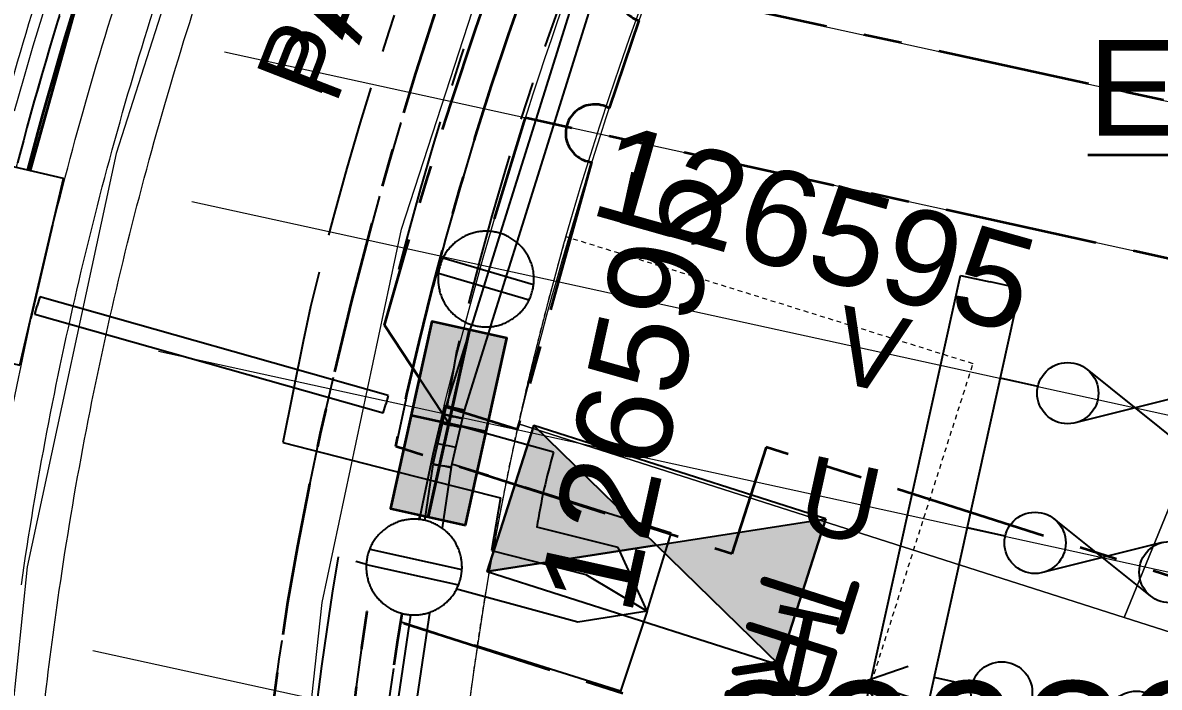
# Model space of a CAD drawing. Header units: metres. Extents: x 293418 to 294566, y 6233478 to 6234177.
# Drawn here: x 293901.55 to 293931.21, y 6233749.3 to 6233766.65 of the extents above; entities that cross this region are included whole.
import ezdxf
from ezdxf.enums import TextEntityAlignment as Align

# ---------------------------------------------------------------- set-up
doc = ezdxf.new("R2010")
doc.units = ezdxf.units.M
for name, pattern in [('Cable Exist UG', [7, 4, -1, 1, -1]), ('DASHED', [19.05, 12.7, -6.35]), ('HIDDEN2', [0.1875, 0.125, -0.0625]), ('IE Trench LV', [6, 4, -2])]:
    doc.linetypes.add(name, pattern=pattern)
doc.layers.get('0').update_dxf_attribs({"color": 6})
doc.layers.add('_User Miscellaneous1_Cons Lines', color=6, linetype='Continuous', lineweight=13, transparency=0.7)
doc.layers.add('_User Miscellaneous3_Roads', color=7, linetype='Continuous', lineweight=13, transparency=0.5)
for name, color, linetype, lineweight in [('_User_HV_Exist', 1, 'Continuous', 35), ('_User_LV_Exist', 5, 'Continuous', 35), ('_User_SL_Exist', 4, 'Continuous', 35), ('Cadastre Land Parcels_SP_EXT', 118, 'Continuous', 15), ('Cadastre Other Property_SP_EXT', 138, 'DASHED', 15), ('Mains_HV_EXT', 13, 'Continuous', 25), ('Mains_LV_EXT', 163, 'Continuous', 25), ('Mains_LV_SL_EXT', 135, 'Continuous', 25)]:
    doc.layers.add(name, color=color, linetype=linetype, lineweight=lineweight)
for name, color, linetype in [('Duct_SP_EXT', 30, 'Continuous'), ('Equip_HV_EXT', 7, 'Continuous'), ('Equip_LV_EXT', 7, 'Continuous'), ('Equip_SP_LV_NEW', 2, 'Continuous'), ('Mains_LV_New_T84', 2, 'Cable x'), ('Sub_LV_EXT', 7, 'Continuous'), ('Sub_SP_EXT', 7, 'Continuous'), ('SupportsUG_SP_LV_EXT', 7, 'Continuous'), ('Trench_SP_NEW', 2, 'Continuous')]:
    doc.layers.add(name, color=color, linetype=linetype)
doc.styles.add('ARIAL', font='arial.ttf', dxfattribs={"height": 2})
doc.styles.add('iecARIAL', font='arial.ttf', dxfattribs={"height": 2})
doc.styles.add('IESYMBOL1', font='isocp.shx')
doc.styles.get("Standard").update_dxf_attribs({"font": 'arial.ttf'})
doc.styles.add('SWG_LABEL', font='arial.ttf')
doc.styles.add('SWITCH_LABEL', font='arial.ttf', dxfattribs={"height": 2})
doc.linetypes.add('Cable New UG', pattern='A,5.5,-0.01,["X",Standard,S=1.8,R=0,X=0,Y=-0.94],-1.7', length=7.21)
doc.linetypes.add('Cable x', pattern='A,4.5,-0.01,["X",Standard,S=1.25,R=0,X=0,Y=-0.65],-1.2', length=5.71)

# ---------------------------------------------------------------- blocks, each defined once
blk = doc.blocks.new('SUB_PADMOUNT_EXT')
at = {"ltscale": 10}
h = blk.add_hatch(color=256, dxfattribs=at)
h.dxf.hatch_style = 1
h.paths.add_polyline_path([(4, -2), (0, 0), (4, 2)])
h.paths.add_polyline_path([(-4, -2), (-4, 2), (0, 0)])
blk.add_line((4, 2), (-4, -2))
blk.add_lwpolyline([(-4, -2), (4, -2), (4, 2), (-4, 2)], close=True)
at = {"ltscale": 10, "flags": 128}
for points in [[(-4, -2), (-4, 2), (0, 0)], [(4, -2), (0, 0), (4, 2)]]:
    blk.add_lwpolyline(points, close=True, dxfattribs=at)
at = {"flags": 8}
blk.add_attdef('ASSET_NUM', text='', height=2.5, dxfattribs=at).set_placement((0, 5), align=Align.MIDDLE_CENTER)
for tag, flags, p in [('STREET_CODE', 9, (1.5, 0)), ('NO_PHASES', 9, (1.5, -0.2)), ('OPERATING_VOLTAGE', 9, (1.5, -0.4)), ('ORIENTATION', 9, (1.5, -0.6)), ('OWNED_BY', 9, (1.5, -0.8)), ('OPERATED_BY', 9, (1.5, -1)), ('MAINTAINED_BY', 9, (1.5, -1.2)), ('CONSTRUCTED_VOLTAGE', 9, (1.5, -1.4)), ('SECONDARY_VOLTAGE', 9, (1.5, -1.6)), ('STATE', 9, (1.5, -1.8)), ('PARENT', 9, (1.5, -2)), ('SUBSTATION_TYPE', 9, (1.5, -2.2)), ('USAGE', 9, (1.5, -2.4)), ('LEGEND', 9, (1.5, -2.6)), ('SUBURB', 9, (1.5, -2.8)), ('STREETNAME', 9, (1.5, -3)), ('LOCATION', 9, (1.5, -3.2)), ('Z', 1, (1.5, -3.6)), ('NOTES', 9, (1.5, -3.4))]:
    blk.add_attdef(tag, text='', height=0.2, dxfattribs=dict(flags=flags)).set_placement(p, align=Align.MIDDLE_LEFT)
blk = doc.blocks.new('*U572')
at = {"layer": 'Equip_LV_EXT'}
for tag, flags, p in [('ACTUAL_STATUS', 9, (3, -2)), ('CONSTRUCTED_VOLTAGE', 9, (3, -2.2)), ('NO_PHASES', 9, (3, -2.4)), ('OPERATING_VOLTAGE', 9, (3, -2.6)), ('ORIENTATION', 9, (3, -2.8)), ('STATE', 9, (3, -3)), ('SWITCH_TYPE', 9, (3, -3.2)), ('USAGE', 9, (3, -3.4)), ('NOTES', 9, (3, -3.6)), ('OWNED_BY', 9, (3, -3.8)), ('OPERATED_BY', 9, (3, -4)), ('MAINTAINED_BY', 9, (3, -4.2)), ('NUMBER_OF_PHASES', 9, (3, -4.4)), ('TYPE', 9, (3, -4.6)), ('Z', 1, (3, -4.8))]:
    blk.add_attdef(tag, text='', height=0.2, dxfattribs=dict(at, flags=flags)).set_placement(p, align=Align.MIDDLE_LEFT)
blk.add_wipeout([(-4.036, -1.13), (-4.005, -1.131), (-3.974, -1.13), (-3.944, -1.129), (-3.913, -1.128), (-3.882, -1.125), (-3.852, -1.122), (-3.821, -1.118), (-3.791, -1.113), (-3.761, -1.108), (-3.731, -1.102), (-3.701, -1.095), (-3.671, -1.087), (-3.642, -1.079), (-3.612, -1.07), (-3.583, -1.06), (-3.555, -1.049), (-3.526, -1.038), (-3.498, -1.026), (-3.47, -1.013), (-3.442, -1), (-3.415, -0.986), (-3.388, -0.971), (-3.361, -0.956), (-3.335, -0.94), (-3.309, -0.924), (-3.284, -0.906), (-3.259, -0.889), (-3.234, -0.87), (-3.21, -0.851), (-3.187, -0.831), (-3.164, -0.811), (-3.141, -0.79), (-3.119, -0.769), (-3.097, -0.747), (-3.077, -0.725), (-3.056, -0.702), (-3.036, -0.679), (-3.017, -0.655), (-2.998, -0.631), (-2.98, -0.606), (-2.963, -0.581), (-2.946, -0.555), (-2.929, -0.529), (-2.914, -0.502), (-2.899, -0.476), (-2.885, -0.449), (-2.871, -0.421), (-2.858, -0.393), (-2.846, -0.365), (-2.834, -0.337), (-2.824, -0.308), (-2.813, -0.279), (-2.804, -0.25), (-2.795, -0.22), (-2.787, -0.191), (-2.78, -0.161), (-2.774, -0.131), (-2.768, -0.101), (-2.763, -0.071), (-2.758, -0.04), (-2.755, -0.01), (-2.752, 0.021), (-2.75, 0.051), (-2.749, 0.082), (-2.748, 0.113), (-2.748, 0.143), (-2.749, 0.174), (-2.751, 0.205), (-2.754, 0.235), (-2.757, 0.266), (-2.761, 0.296), (-2.766, 0.327), (-2.771, 0.357), (-2.777, 0.387), (-2.784, 0.417), (-2.792, 0.446), (-2.8, 0.476), (-2.809, 0.505), (-2.819, 0.534), (-2.83, 0.563), (-2.841, 0.592), (-2.853, 0.62), (-2.865, 0.648), (-2.879, 0.675), (-2.893, 0.703), (-2.907, 0.73), (-2.923, 0.756), (-2.939, 0.783), (-2.955, 0.808), (-2.972, 0.834), (-2.99, 0.859), (-3.009, 0.883), (-3.028, 0.907), (-3.047, 0.931), (-3.068, 0.954), (-3.088, 0.977), (-3.11, 0.999), (-3.131, 1.02), (-3.154, 1.041), (-3.177, 1.062), (-3.2, 1.081), (-3.224, 1.101), (-3.248, 1.119), (-3.273, 1.138), (-3.298, 1.155), (-3.324, 1.172), (-3.35, 1.188), (-3.376, 1.204), (-3.403, 1.219), (-3.43, 1.233), (-3.458, 1.247), (-3.486, 1.259), (-3.514, 1.272), (-3.542, 1.283), (-3.571, 1.294), (-3.6, 1.304), (-3.629, 1.314), (-3.658, 1.322), (-3.688, 1.33), (-3.718, 1.338), (-3.748, 1.344), (-3.778, 1.35), (-3.808, 1.355), (-3.839, 1.359), (-3.869, 1.363), (-3.9, 1.366), (-3.93, 1.368), (-3.961, 1.369), (-3.992, 1.369), (-4.022, 1.369), (-4.053, 1.368), (-4.084, 1.366), (-4.114, 1.364), (-4.145, 1.361), (-4.175, 1.357), (-4.205, 1.352), (-4.236, 1.347), (-4.266, 1.34), (-4.295, 1.334), (-4.325, 1.326), (-4.355, 1.317), (-4.384, 1.308), (-4.413, 1.299), (-4.442, 1.288), (-4.47, 1.277), (-4.499, 1.265), (-4.527, 1.252), (-4.554, 1.239), (-4.582, 1.225), (-4.609, 1.21), (-4.635, 1.195), (-4.661, 1.179), (-4.687, 1.162), (-4.713, 1.145), (-4.737, 1.127), (-4.762, 1.109), (-4.786, 1.09), (-4.81, 1.07), (-4.833, 1.05), (-4.855, 1.029), (-4.877, 1.008), (-4.899, 0.986), (-4.92, 0.964), (-4.94, 0.941), (-4.96, 0.918), (-4.98, 0.894), (-4.998, 0.869), (-5.016, 0.845), (-5.034, 0.819), (-5.051, 0.794), (-5.067, 0.768), (-5.083, 0.741), (-5.097, 0.714), (-5.112, 0.687), (-5.125, 0.66), (-5.138, 0.632), (-5.151, 0.604), (-5.162, 0.575), (-5.173, 0.547), (-5.183, 0.518), (-5.192, 0.489), (-5.201, 0.459), (-5.209, 0.43), (-5.216, 0.4), (-5.223, 0.37), (-5.229, 0.34), (-5.234, 0.309), (-5.238, 0.279), (-5.242, 0.249), (-5.244, 0.218), (-5.246, 0.187), (-5.248, 0.157), (-5.248, 0.126), (-5.248, 0.095), (-5.247, 0.065), (-5.245, 0.034), (-5.243, 0.003), (-5.24, -0.027), (-5.236, -0.057), (-5.231, -0.088), (-5.225, -0.118), (-5.219, -0.148), (-5.212, -0.178), (-5.205, -0.208), (-5.196, -0.237), (-5.187, -0.266), (-5.177, -0.295), (-5.167, -0.324), (-5.156, -0.353), (-5.144, -0.381), (-5.131, -0.409), (-5.118, -0.437), (-5.104, -0.464), (-5.089, -0.491), (-5.074, -0.518), (-5.058, -0.544), (-5.041, -0.57), (-5.024, -0.595), (-5.006, -0.62), (-4.988, -0.644), (-4.969, -0.668), (-4.949, -0.692), (-4.929, -0.715), (-4.908, -0.738), (-4.887, -0.76), (-4.865, -0.781), (-4.843, -0.802), (-4.82, -0.823), (-4.796, -0.843), (-4.772, -0.862), (-4.748, -0.881), (-4.723, -0.899), (-4.698, -0.916), (-4.673, -0.933), (-4.647, -0.949), (-4.62, -0.965), (-4.593, -0.98), (-4.566, -0.994), (-4.539, -1.008), (-4.511, -1.021), (-4.483, -1.033), (-4.454, -1.044), (-4.426, -1.055), (-4.397, -1.065), (-4.367, -1.075), (-4.338, -1.084), (-4.308, -1.092), (-4.279, -1.099), (-4.249, -1.105), (-4.218, -1.111), (-4.188, -1.116), (-4.158, -1.12), (-4.127, -1.124), (-4.097, -1.127), (-4.066, -1.129)]).dxf.layer = 'Equip_LV_EXT'
for p, q in [((-4.243, -1.106), (-4.17, 1.358)), ((-3.827, -1.119), (-3.753, 1.345))]:
    blk.add_line(p, q, dxfattribs=at)
at = {"layer": 'Equip_LV_EXT', "flags": 128}
blk.add_lwpolyline([(-4.036, -1.13), (-4.005, -1.131), (-3.974, -1.13), (-3.944, -1.129), (-3.913, -1.128), (-3.882, -1.125), (-3.852, -1.122), (-3.821, -1.118), (-3.791, -1.113), (-3.761, -1.108), (-3.731, -1.102), (-3.701, -1.095), (-3.671, -1.087), (-3.642, -1.079), (-3.612, -1.07), (-3.583, -1.06), (-3.555, -1.049), (-3.526, -1.038), (-3.498, -1.026), (-3.47, -1.013), (-3.442, -1), (-3.415, -0.986), (-3.388, -0.971), (-3.361, -0.956), (-3.335, -0.94), (-3.309, -0.924), (-3.284, -0.906), (-3.259, -0.889), (-3.234, -0.87), (-3.21, -0.851), (-3.187, -0.831), (-3.164, -0.811), (-3.141, -0.79), (-3.119, -0.769), (-3.097, -0.747), (-3.077, -0.725), (-3.056, -0.702), (-3.036, -0.679), (-3.017, -0.655), (-2.998, -0.631), (-2.98, -0.606), (-2.963, -0.581), (-2.946, -0.555), (-2.929, -0.529), (-2.914, -0.502), (-2.899, -0.476), (-2.885, -0.449), (-2.871, -0.421), (-2.858, -0.393), (-2.846, -0.365), (-2.834, -0.337), (-2.824, -0.308), (-2.813, -0.279), (-2.804, -0.25), (-2.795, -0.22), (-2.787, -0.191), (-2.78, -0.161), (-2.774, -0.131), (-2.768, -0.101), (-2.763, -0.071), (-2.758, -0.04), (-2.755, -0.01), (-2.752, 0.021), (-2.75, 0.051), (-2.749, 0.082), (-2.748, 0.113), (-2.748, 0.143), (-2.749, 0.174), (-2.751, 0.205), (-2.754, 0.235), (-2.757, 0.266), (-2.761, 0.296), (-2.766, 0.327), (-2.771, 0.357), (-2.777, 0.387), (-2.784, 0.417), (-2.792, 0.446), (-2.8, 0.476), (-2.809, 0.505), (-2.819, 0.534), (-2.83, 0.563), (-2.841, 0.592), (-2.853, 0.62), (-2.865, 0.648), (-2.879, 0.675), (-2.893, 0.703), (-2.907, 0.73), (-2.923, 0.756), (-2.939, 0.783), (-2.955, 0.808), (-2.972, 0.834), (-2.99, 0.859), (-3.009, 0.883), (-3.028, 0.907), (-3.047, 0.931), (-3.068, 0.954), (-3.088, 0.977), (-3.11, 0.999), (-3.131, 1.02), (-3.154, 1.041), (-3.177, 1.062), (-3.2, 1.081), (-3.224, 1.101), (-3.248, 1.119), (-3.273, 1.138), (-3.298, 1.155), (-3.324, 1.172), (-3.35, 1.188), (-3.376, 1.204), (-3.403, 1.219), (-3.43, 1.233), (-3.458, 1.247), (-3.486, 1.259), (-3.514, 1.272), (-3.542, 1.283), (-3.571, 1.294), (-3.6, 1.304), (-3.629, 1.314), (-3.658, 1.322), (-3.688, 1.33), (-3.718, 1.338), (-3.748, 1.344), (-3.778, 1.35), (-3.808, 1.355), (-3.839, 1.359), (-3.869, 1.363), (-3.9, 1.366), (-3.93, 1.368), (-3.961, 1.369), (-3.992, 1.369), (-4.022, 1.369), (-4.053, 1.368), (-4.084, 1.366), (-4.114, 1.364), (-4.145, 1.361), (-4.175, 1.357), (-4.205, 1.352), (-4.236, 1.347), (-4.266, 1.34), (-4.295, 1.334), (-4.325, 1.326), (-4.355, 1.317), (-4.384, 1.308), (-4.413, 1.299), (-4.442, 1.288), (-4.47, 1.277), (-4.499, 1.265), (-4.527, 1.252), (-4.554, 1.239), (-4.582, 1.225), (-4.609, 1.21), (-4.635, 1.195), (-4.661, 1.179), (-4.687, 1.162), (-4.713, 1.145), (-4.737, 1.127), (-4.762, 1.109), (-4.786, 1.09), (-4.81, 1.07), (-4.833, 1.05), (-4.855, 1.029), (-4.877, 1.008), (-4.899, 0.986), (-4.92, 0.964), (-4.94, 0.941), (-4.96, 0.918), (-4.98, 0.894), (-4.998, 0.869), (-5.016, 0.845), (-5.034, 0.819), (-5.051, 0.794), (-5.067, 0.768), (-5.083, 0.741), (-5.097, 0.714), (-5.112, 0.687), (-5.125, 0.66), (-5.138, 0.632), (-5.151, 0.604), (-5.162, 0.575), (-5.173, 0.547), (-5.183, 0.518), (-5.192, 0.489), (-5.201, 0.459), (-5.209, 0.43), (-5.216, 0.4), (-5.223, 0.37), (-5.229, 0.34), (-5.234, 0.309), (-5.238, 0.279), (-5.242, 0.249), (-5.244, 0.218), (-5.246, 0.187), (-5.248, 0.157), (-5.248, 0.126), (-5.248, 0.095), (-5.247, 0.065), (-5.245, 0.034), (-5.243, 0.003), (-5.24, -0.027), (-5.236, -0.057), (-5.231, -0.088), (-5.225, -0.118), (-5.219, -0.148), (-5.212, -0.178), (-5.205, -0.208), (-5.196, -0.237), (-5.187, -0.266), (-5.177, -0.295), (-5.167, -0.324), (-5.156, -0.353), (-5.144, -0.381), (-5.131, -0.409), (-5.118, -0.437), (-5.104, -0.464), (-5.089, -0.491), (-5.074, -0.518), (-5.058, -0.544), (-5.041, -0.57), (-5.024, -0.595), (-5.006, -0.62), (-4.988, -0.644), (-4.969, -0.668), (-4.949, -0.692), (-4.929, -0.715), (-4.908, -0.738), (-4.887, -0.76), (-4.865, -0.781), (-4.843, -0.802), (-4.82, -0.823), (-4.796, -0.843), (-4.772, -0.862), (-4.748, -0.881), (-4.723, -0.899), (-4.698, -0.916), (-4.673, -0.933), (-4.647, -0.949), (-4.62, -0.965), (-4.593, -0.98), (-4.566, -0.994), (-4.539, -1.008), (-4.511, -1.021), (-4.483, -1.033), (-4.454, -1.044), (-4.426, -1.055), (-4.397, -1.065), (-4.367, -1.075), (-4.338, -1.084), (-4.308, -1.092), (-4.279, -1.099), (-4.249, -1.105), (-4.218, -1.111), (-4.188, -1.116), (-4.158, -1.12), (-4.127, -1.124), (-4.097, -1.127), (-4.066, -1.129)], close=True, dxfattribs=at)
blk = doc.blocks.new('PILLAR_EXT')
blk.add_hatch(color=256).paths.add_polyline_path([(-2.5, 1), (-2.5, -1), (2.5, -1), (2.5, 1)])
for p, q in [((0, 1), (0, -1)), ((-2.5, 0), (2.5, 0))]:
    blk.add_line(p, q)
at = {"ltscale": 10}
blk.add_line((2.5, 0), (-2.5, 0), dxfattribs=at)
blk.add_lwpolyline([(-2.5, -1), (-1.25, -1), (1.25, -1), (2.5, -1), (2.5, 1), (-2.5, 1)], close=True)
at = {"width": 0.9, "flags": 8}
blk.add_attdef('ASSET_NUM', text='', height=2, rotation=90, dxfattribs=at).set_placement((-2, 4), align=Align.MIDDLE_LEFT)
for tag, p, flags in [('OWNED_BY', (0, -0.2), 9), ('STATE', (0, -0.4), 9), ('SUPPORT_TYPE', (0, -0.6), 9), ('USAGE', (0, -0.8), 9), ('LEGEND', (0, -1), 9), ('LOCATION', (0, -1.2), 9), ('NOTES', (0, -1.4), 9), ('PARENT', (0, -1.6), 9), ('STREETNAME', (0, -1.8), 9), ('SUBURB', (0, -2), 1)]:
    blk.add_attdef(tag, p, '', height=0.2, dxfattribs=dict(flags=flags))
blk = doc.blocks.new('*U532')
at = {"width": 0.9}
blk.add_attdef('ASSET_NUM', text='', height=2, dxfattribs=at).set_placement((4, 2), align=Align.MIDDLE_LEFT)
for tag, p, flags in [('SUBURB', (-2, 0), 1), ('STREETNAME', (-1.8, 0), 9), ('PARENT', (-1.6, 0), 9), ('NOTES', (-1.4, 0), 9), ('LOCATION', (-1.2, 0), 9), ('LEGEND', (-1, 0), 9), ('USAGE', (-0.8, 0), 9), ('SUPPORT_TYPE', (-0.6, 0), 9), ('STATE', (-0.4, 0), 9), ('OWNED_BY', (-0.2, 0), 9)]:
    blk.add_attdef(tag, p, '', height=0.2, rotation=270, dxfattribs=dict(flags=flags))
blk.add_wipeout([(1.349, -2.331), (-2.584, 0.758), (-1.349, 2.331), (2.584, -0.758)])
blk.add_lwpolyline([(2.584, -0.758), (-0.365, 1.558), (1.601, 0.014), (-1.349, 2.331), (-2.584, 0.758), (1.349, -2.331)], close=True)
blk = doc.blocks.new('SWG_FUSE_EXT')
for points in [[(1.151, 0.718), (4.044, -0.706)], [(1.16, -0.715), (4.044, 0.727)]]:
    blk.add_lwpolyline(points)
for centre in [(0.8, -0.001), (4.4, 0.01)]:
    blk.add_circle(centre, 0.8)
blk = doc.blocks.new('SWG_SAFELINK_SFU_EXT')
for p, q in [((15.325, 2.258), (16.075, 2.258)), ((7.504, 1.787), (8.104, 1.785)), ((14.95, 1.508), (16.45, 1.508)), ((7.202, 1.187), (8.402, 1.185)), ((14.575, 0.759), (16.825, 0.758)), ((6.901, 0.588), (8.701, 0.584)), ((14.2, 0.009), (19.325, 0.007)), ((6.6, -0.012), (9, -0.017)), ((1.603, -2.025), (5.798, -0.81))]:
    blk.add_line(p, q)
for points in [[(1.798, -0.802, 1), (1.802, 0.798, 1)], [(5.798, -0.81, 1), (5.802, 0.79, 1)]]:
    blk.add_lwpolyline(points, format="xyb", close=True)
for points in [[(18.325, -0.743), (19.325, 0.007), (18.325, 0.757)], [(1, 0), (0, 0)]]:
    blk.add_lwpolyline(points)
blk.add_blockref('SWG_FUSE_EXT', (9, -0.017))
at = {"style": 'SWITCH_LABEL', "flags": 8}
blk.add_attdef('ASSET_NUM', text='', height=2.5, rotation=179.9544, dxfattribs=at).set_placement((-3, 0), align=Align.MIDDLE_LEFT)
at = {"flags": 1}
blk.add_attdef('Z', (0, 0), '', height=0.2, dxfattribs=at)
at = {"style": 'SWITCH_LABEL', "flags": 9}
blk.add_attdef('STREET_CODE', text='', height=0.2, dxfattribs=at).set_placement((0, -0.2), align=Align.MIDDLE_LEFT)
at = {"flags": 9}
for tag, p in [('ACTUAL_STATUS', (0, -0.4)), ('CONSTRUCTED_VOLTAGE', (0, -0.6)), ('NO_PHASES', (0, -0.8)), ('OPERATING_VOLTAGE', (0, -1)), ('ORIENTATION', (0, -1.2)), ('OWNED_BY', (0, -1.4)), ('STATE', (0, -1.8)), ('PARENT', (0, -1.6)), ('SWITCH_TYPE', (0, -2)), ('USAGE', (0, -2.2)), ('LOCATION', (0, -2.4)), ('STREETNAME', (0, -2.6)), ('SUBURB', (0, -2.8)), ('NOTES', (0, -3))]:
    blk.add_attdef(tag, text='', height=0.2, dxfattribs=at).set_placement(p, align=Align.MIDDLE_LEFT)
blk = doc.blocks.new('SAFELINK_CFC_EXT')
blk.add_blockref('SWG_SAFELINK_SFU_EXT', (0, 7.43))
at = {"style": 'IESYMBOL1'}
blk.add_text('TRF', height=2.5, rotation=89.9826, dxfattribs=at).set_placement((21.432, 7.436), align=Align.MIDDLE_CENTER)
at = {"style": 'ARIAL'}
blk.add_attdef('SWG_TYPE', text='', height=1.8, rotation=90, dxfattribs=at).set_placement((-0.8, 15.649), align=Align.MIDDLE_LEFT)
at = {"style": 'SWG_LABEL', "flags": 8}
for tag, p in [('ASSET_NUM3', (-2.682, 12.21)), ('ASSET_NUM2', (-2.682, 7.426)), ('ASSET_NUM1', (-2.682, 2.351))]:
    blk.add_attdef(tag, text='', height=2.5, rotation=179.9544, dxfattribs=at).set_placement(p, align=Align.MIDDLE_LEFT)
at = {"flags": 1}
blk.add_attdef('Z', (0, 0), '', height=0.2, rotation=90, dxfattribs=at)
at = {"style": 'ARIAL'}
blk.add_attdef('SUB_TYPE', text='', height=1.8, rotation=90, dxfattribs=at).set_placement((-0.8, -0.757), align=Align.MIDDLE_RIGHT)
blk = doc.blocks.new('LV_UG_DFUSE_CLOSED_EXT')
for points in [[(5.04, 0.726), (2.156, -0.717)], [(5.049, -0.707), (2.156, 0.717)], [(1, 0), (0, 0)], [(6.2, 0.013), (7.2, 0.013)]]:
    blk.add_lwpolyline(points)
for centre in [(1.8, 0), (5.4, 0.011)]:
    blk.add_circle(centre, 0.8)
at = {"flags": 9}
for tag, p in [('ACTUAL_STATUS', (0, 0)), ('CONSTRUCTED_VOLTAGE', (0, -0.2)), ('OPERATING_VOLTAGE', (0, -0.6)), ('NO_PHASES', (0, -0.4)), ('ORIENTATION', (0, -0.8)), ('STATE', (0, -1)), ('SWITCH_TYPE', (0, -1.2)), ('USAGE', (0, -1.4)), ('NOTES', (0, -1.6))]:
    blk.add_attdef(tag, text='', height=0.2, dxfattribs=at).set_placement(p, align=Align.MIDDLE_LEFT)
at = {"flags": 1}
blk.add_attdef('Z', (0, 0), '', height=0.2, dxfattribs=at)
blk = doc.blocks.new('TX_LINK_EXT')
h = blk.add_hatch(color=256)
edge = h.paths.add_edge_path()
edge.add_line((2.598, 0.05), (4.601, 0.05))
edge.add_arc((5.4, 0.011), 0.8, 177.2353, 184.4027)
edge.add_line((4.602, -0.05), (2.598, -0.05))
edge.add_arc((1.8, 0), 0.8, 356.4167, 363.5833)
for points in [[(1, 0), (0, 0)], [(2.598, 0.05), (4.601, 0.05)], [(6.2, 0.013), (7.2, 0.013)], [(2.598, -0.05), (4.602, -0.05)]]:
    blk.add_lwpolyline(points)
for centre in [(1.8, 0), (5.4, 0.011)]:
    blk.add_circle(centre, 0.8)
for centre, start, end in [((1.8, 0), 356.4167, 3.5833), ((5.4, 0.011), 177.2353, 184.4027)]:
    blk.add_arc(centre, 0.8, start, end)
at = {"layer": 'Sub_LV_EXT'}
blk.add_line((7.2, 0.013), (7.798, 0.013), dxfattribs=at)
blk.add_lwpolyline([(6.998, -0.587), (7.798, 0.013), (6.998, 0.613)], dxfattribs=at)
at = {"flags": 1}
blk.add_attdef('Z', (0, 0), '', height=0.2, dxfattribs=at)
at = {"layer": 'Sub_LV_EXT', "color": 7, "style": 'IESYMBOL1'}
blk.add_text('TRF', height=2, rotation=90, dxfattribs=at).set_placement((9.238, 0.013), align=Align.MIDDLE_CENTER)
at = {"layer": 'Sub_LV_EXT', "flags": 1}
for tag, p in [('USAGE', (2.14, -1.142)), ('ORIENTATION', (2.14, -1.527)), ('NOTES', (2.14, -3.066))]:
    blk.add_attdef(tag, p, '', height=0.2, dxfattribs=at)
blk = doc.blocks.new('*U506')
at = {"layer": 'Sub_LV_EXT'}
for p, q in [((-1.6, 0), (-1.6, 20.8)), ((-1.6, 20.8), (-0.8, 20.8)), ((0, 20.8), (-0.8, 20.8)), ((0, 0), (0, 20.8)), ((-1.6, 0), (-0.8, 0)), ((0, 0), (-0.8, 0))]:
    blk.add_line(p, q, dxfattribs=at)
blk = doc.blocks.new('*U571')
at = {"layer": 'Equip_LV_EXT'}
for tag, flags, p in [('ACTUAL_STATUS', 9, (3, -2)), ('CONSTRUCTED_VOLTAGE', 9, (3, -2.2)), ('NO_PHASES', 9, (3, -2.4)), ('OPERATING_VOLTAGE', 9, (3, -2.6)), ('ORIENTATION', 9, (3, -2.8)), ('STATE', 9, (3, -3)), ('SWITCH_TYPE', 9, (3, -3.2)), ('USAGE', 9, (3, -3.4)), ('NOTES', 9, (3, -3.6)), ('OWNED_BY', 9, (3, -3.8)), ('OPERATED_BY', 9, (3, -4)), ('MAINTAINED_BY', 9, (3, -4.2)), ('NUMBER_OF_PHASES', 9, (3, -4.4)), ('TYPE', 9, (3, -4.6)), ('Z', 1, (3, -4.8))]:
    blk.add_attdef(tag, text='', height=0.2, dxfattribs=dict(at, flags=flags)).set_placement(p, align=Align.MIDDLE_LEFT)
blk.add_wipeout([(4.014, 1.203), (3.984, 1.203), (3.953, 1.202), (3.922, 1.201), (3.892, 1.198), (3.861, 1.195), (3.831, 1.192), (3.8, 1.187), (3.77, 1.182), (3.74, 1.176), (3.71, 1.169), (3.68, 1.162), (3.651, 1.153), (3.622, 1.144), (3.592, 1.135), (3.564, 1.124), (3.535, 1.113), (3.507, 1.102), (3.479, 1.089), (3.451, 1.076), (3.423, 1.062), (3.396, 1.048), (3.37, 1.033), (3.343, 1.017), (3.318, 1), (3.292, 0.983), (3.267, 0.966), (3.242, 0.947), (3.218, 0.929), (3.194, 0.909), (3.171, 0.889), (3.148, 0.868), (3.126, 0.847), (3.105, 0.826), (3.083, 0.803), (3.063, 0.781), (3.043, 0.757), (3.023, 0.734), (3.005, 0.709), (2.986, 0.685), (2.969, 0.66), (2.952, 0.634), (2.935, 0.608), (2.919, 0.582), (2.904, 0.555), (2.89, 0.528), (2.876, 0.501), (2.863, 0.473), (2.851, 0.445), (2.839, 0.417), (2.828, 0.388), (2.817, 0.359), (2.808, 0.33), (2.799, 0.301), (2.791, 0.271), (2.783, 0.241), (2.777, 0.211), (2.771, 0.181), (2.765, 0.151), (2.761, 0.121), (2.757, 0.09), (2.754, 0.06), (2.752, 0.029), (2.751, -0.002), (2.75, -0.032), (2.75, -0.063), (2.751, -0.094), (2.752, -0.124), (2.754, -0.155), (2.757, -0.185), (2.761, -0.216), (2.766, -0.246), (2.771, -0.276), (2.777, -0.306), (2.784, -0.336), (2.791, -0.366), (2.799, -0.396), (2.808, -0.425), (2.818, -0.454), (2.828, -0.483), (2.839, -0.512), (2.851, -0.54), (2.864, -0.568), (2.877, -0.596), (2.89, -0.623), (2.905, -0.65), (2.92, -0.677), (2.936, -0.703), (2.952, -0.729), (2.969, -0.755), (2.987, -0.78), (3.005, -0.804), (3.024, -0.829), (3.044, -0.852), (3.064, -0.875), (3.084, -0.898), (3.106, -0.92), (3.127, -0.942), (3.149, -0.963), (3.172, -0.984), (3.195, -1.004), (3.219, -1.023), (3.243, -1.042), (3.268, -1.06), (3.293, -1.078), (3.319, -1.095), (3.345, -1.111), (3.371, -1.127), (3.398, -1.142), (3.425, -1.157), (3.452, -1.171), (3.48, -1.184), (3.508, -1.196), (3.536, -1.208), (3.565, -1.219), (3.594, -1.229), (3.623, -1.239), (3.652, -1.248), (3.682, -1.256), (3.712, -1.263), (3.741, -1.27), (3.772, -1.276), (3.802, -1.281), (3.832, -1.286), (3.863, -1.289), (3.893, -1.292), (3.924, -1.295), (3.954, -1.296), (3.985, -1.297), (4.016, -1.297), (4.046, -1.296), (4.077, -1.295), (4.108, -1.292), (4.138, -1.289), (4.169, -1.285), (4.199, -1.281), (4.229, -1.276), (4.259, -1.27), (4.289, -1.263), (4.319, -1.255), (4.349, -1.247), (4.378, -1.238), (4.407, -1.229), (4.436, -1.218), (4.464, -1.207), (4.493, -1.196), (4.521, -1.183), (4.549, -1.17), (4.576, -1.156), (4.603, -1.142), (4.63, -1.127), (4.656, -1.111), (4.682, -1.094), (4.707, -1.077), (4.733, -1.06), (4.757, -1.041), (4.781, -1.022), (4.805, -1.003), (4.828, -0.983), (4.851, -0.962), (4.873, -0.941), (4.895, -0.919), (4.916, -0.897), (4.937, -0.874), (4.957, -0.851), (4.976, -0.827), (4.995, -0.803), (5.013, -0.779), (5.031, -0.754), (5.048, -0.728), (5.064, -0.702), (5.08, -0.676), (5.095, -0.649), (5.11, -0.622), (5.123, -0.595), (5.136, -0.567), (5.149, -0.539), (5.161, -0.51), (5.172, -0.482), (5.182, -0.453), (5.192, -0.424), (5.2, -0.394), (5.209, -0.365), (5.216, -0.335), (5.223, -0.305), (5.229, -0.275), (5.234, -0.245), (5.238, -0.215), (5.242, -0.184), (5.245, -0.154), (5.247, -0.123), (5.249, -0.092), (5.25, -0.062), (5.25, -0.031), (5.249, 0), (5.247, 0.03), (5.245, 0.061), (5.242, 0.091), (5.238, 0.122), (5.234, 0.152), (5.228, 0.183), (5.222, 0.213), (5.216, 0.243), (5.208, 0.272), (5.2, 0.302), (5.191, 0.331), (5.182, 0.36), (5.171, 0.389), (5.16, 0.418), (5.148, 0.446), (5.136, 0.474), (5.123, 0.502), (5.109, 0.529), (5.094, 0.556), (5.079, 0.583), (5.064, 0.609), (5.047, 0.635), (5.03, 0.661), (5.012, 0.686), (4.994, 0.71), (4.975, 0.735), (4.956, 0.758), (4.936, 0.782), (4.915, 0.804), (4.894, 0.827), (4.872, 0.848), (4.85, 0.869), (4.827, 0.89), (4.804, 0.91), (4.78, 0.929), (4.756, 0.948), (4.731, 0.967), (4.706, 0.984), (4.681, 1.001), (4.655, 1.018), (4.629, 1.033), (4.602, 1.048), (4.575, 1.063), (4.547, 1.077), (4.52, 1.09), (4.492, 1.102), (4.463, 1.114), (4.435, 1.125), (4.406, 1.135), (4.377, 1.145), (4.347, 1.154), (4.318, 1.162), (4.288, 1.169), (4.258, 1.176), (4.228, 1.182), (4.198, 1.187), (4.167, 1.192), (4.137, 1.196), (4.106, 1.199), (4.076, 1.201), (4.045, 1.202)]).dxf.layer = 'Equip_LV_EXT'
for p, q in [((3.806, 1.188), (3.777, -1.277)), ((4.223, 1.183), (4.194, -1.282))]:
    blk.add_line(p, q, dxfattribs=at)
at = {"layer": 'Equip_LV_EXT', "flags": 128}
blk.add_lwpolyline([(4.014, 1.203), (3.984, 1.203), (3.953, 1.202), (3.922, 1.201), (3.892, 1.198), (3.861, 1.195), (3.831, 1.192), (3.8, 1.187), (3.77, 1.182), (3.74, 1.176), (3.71, 1.169), (3.68, 1.162), (3.651, 1.153), (3.622, 1.144), (3.592, 1.135), (3.564, 1.124), (3.535, 1.113), (3.507, 1.102), (3.479, 1.089), (3.451, 1.076), (3.423, 1.062), (3.396, 1.048), (3.37, 1.033), (3.343, 1.017), (3.318, 1), (3.292, 0.983), (3.267, 0.966), (3.242, 0.947), (3.218, 0.929), (3.194, 0.909), (3.171, 0.889), (3.148, 0.868), (3.126, 0.847), (3.105, 0.826), (3.083, 0.803), (3.063, 0.781), (3.043, 0.757), (3.023, 0.734), (3.005, 0.709), (2.986, 0.685), (2.969, 0.66), (2.952, 0.634), (2.935, 0.608), (2.919, 0.582), (2.904, 0.555), (2.89, 0.528), (2.876, 0.501), (2.863, 0.473), (2.851, 0.445), (2.839, 0.417), (2.828, 0.388), (2.817, 0.359), (2.808, 0.33), (2.799, 0.301), (2.791, 0.271), (2.783, 0.241), (2.777, 0.211), (2.771, 0.181), (2.765, 0.151), (2.761, 0.121), (2.757, 0.09), (2.754, 0.06), (2.752, 0.029), (2.751, -0.002), (2.75, -0.032), (2.75, -0.063), (2.751, -0.094), (2.752, -0.124), (2.754, -0.155), (2.757, -0.185), (2.761, -0.216), (2.766, -0.246), (2.771, -0.276), (2.777, -0.306), (2.784, -0.336), (2.791, -0.366), (2.799, -0.396), (2.808, -0.425), (2.818, -0.454), (2.828, -0.483), (2.839, -0.512), (2.851, -0.54), (2.864, -0.568), (2.877, -0.596), (2.89, -0.623), (2.905, -0.65), (2.92, -0.677), (2.936, -0.703), (2.952, -0.729), (2.969, -0.755), (2.987, -0.78), (3.005, -0.804), (3.024, -0.829), (3.044, -0.852), (3.064, -0.875), (3.084, -0.898), (3.106, -0.92), (3.127, -0.942), (3.149, -0.963), (3.172, -0.984), (3.195, -1.004), (3.219, -1.023), (3.243, -1.042), (3.268, -1.06), (3.293, -1.078), (3.319, -1.095), (3.345, -1.111), (3.371, -1.127), (3.398, -1.142), (3.425, -1.157), (3.452, -1.171), (3.48, -1.184), (3.508, -1.196), (3.536, -1.208), (3.565, -1.219), (3.594, -1.229), (3.623, -1.239), (3.652, -1.248), (3.682, -1.256), (3.712, -1.263), (3.741, -1.27), (3.772, -1.276), (3.802, -1.281), (3.832, -1.286), (3.863, -1.289), (3.893, -1.292), (3.924, -1.295), (3.954, -1.296), (3.985, -1.297), (4.016, -1.297), (4.046, -1.296), (4.077, -1.295), (4.108, -1.292), (4.138, -1.289), (4.169, -1.285), (4.199, -1.281), (4.229, -1.276), (4.259, -1.27), (4.289, -1.263), (4.319, -1.255), (4.349, -1.247), (4.378, -1.238), (4.407, -1.229), (4.436, -1.218), (4.464, -1.207), (4.493, -1.196), (4.521, -1.183), (4.549, -1.17), (4.576, -1.156), (4.603, -1.142), (4.63, -1.127), (4.656, -1.111), (4.682, -1.094), (4.707, -1.077), (4.733, -1.06), (4.757, -1.041), (4.781, -1.022), (4.805, -1.003), (4.828, -0.983), (4.851, -0.962), (4.873, -0.941), (4.895, -0.919), (4.916, -0.897), (4.937, -0.874), (4.957, -0.851), (4.976, -0.827), (4.995, -0.803), (5.013, -0.779), (5.031, -0.754), (5.048, -0.728), (5.064, -0.702), (5.08, -0.676), (5.095, -0.649), (5.11, -0.622), (5.123, -0.595), (5.136, -0.567), (5.149, -0.539), (5.161, -0.51), (5.172, -0.482), (5.182, -0.453), (5.192, -0.424), (5.2, -0.394), (5.209, -0.365), (5.216, -0.335), (5.223, -0.305), (5.229, -0.275), (5.234, -0.245), (5.238, -0.215), (5.242, -0.184), (5.245, -0.154), (5.247, -0.123), (5.249, -0.092), (5.25, -0.062), (5.25, -0.031), (5.249, 0), (5.247, 0.03), (5.245, 0.061), (5.242, 0.091), (5.238, 0.122), (5.234, 0.152), (5.228, 0.183), (5.222, 0.213), (5.216, 0.243), (5.208, 0.272), (5.2, 0.302), (5.191, 0.331), (5.182, 0.36), (5.171, 0.389), (5.16, 0.418), (5.148, 0.446), (5.136, 0.474), (5.123, 0.502), (5.109, 0.529), (5.094, 0.556), (5.079, 0.583), (5.064, 0.609), (5.047, 0.635), (5.03, 0.661), (5.012, 0.686), (4.994, 0.71), (4.975, 0.735), (4.956, 0.758), (4.936, 0.782), (4.915, 0.804), (4.894, 0.827), (4.872, 0.848), (4.85, 0.869), (4.827, 0.89), (4.804, 0.91), (4.78, 0.929), (4.756, 0.948), (4.731, 0.967), (4.706, 0.984), (4.681, 1.001), (4.655, 1.018), (4.629, 1.033), (4.602, 1.048), (4.575, 1.063), (4.547, 1.077), (4.52, 1.09), (4.492, 1.102), (4.463, 1.114), (4.435, 1.125), (4.406, 1.135), (4.377, 1.145), (4.347, 1.154), (4.318, 1.162), (4.288, 1.169), (4.258, 1.176), (4.228, 1.182), (4.198, 1.187), (4.167, 1.192), (4.137, 1.196), (4.106, 1.199), (4.076, 1.201), (4.045, 1.202)], close=True, dxfattribs=at)

msp = doc.modelspace()

# ---------------------------------------------------------------- linework, layer by layer
at = {"layer": '_User Miscellaneous1_Cons Lines', "flags": 128}
msp.add_lwpolyline([(293846.17, 6233845.31, 0), (293842.01, 6233849.493)], format="xyb", dxfattribs=at)
at = {"layer": '_User Miscellaneous1_Cons Lines', "linetype": 'Continuous'}
msp.add_lwpolyline([(293901.338, 6233764.352), (293901.58, 6233765.201), (293901.83, 6233766.047), (293902.087, 6233766.891), (293902.35, 6233767.733), (293902.623, 6233768.573), (293902.902, 6233769.411), (293903.19, 6233770.249), (293903.48, 6233771.086), (293903.777, 6233771.919), (293904.08, 6233772.749), (293904.391, 6233773.574), (293904.709, 6233774.396), (293905.036, 6233775.218), (293905.368, 6233776.037), (293905.708, 6233776.851), (293906.056, 6233777.661), (293906.411, 6233778.471), (293906.771, 6233779.277), (293907.14, 6233780.077), (293907.516, 6233780.876), (293907.901, 6233781.675), (293913.183, 6233792.516), (293911.203, 6233798.998)], dxfattribs=at)
at = {"layer": '_User Miscellaneous1_Cons Lines', "flags": 128}
for points in [[(293926.017, 6233760.059), (293921.533, 6233739.748)], [(293905.099, 6233758.083), (293947.3, 6233748.846)], [(293903.384, 6233750.269), (293945.584, 6233741.032)]]:
    msp.add_lwpolyline(points, dxfattribs=at)
at = {"layer": '_User Miscellaneous3_Roads'}
for p, q in [((293906.843, 6233772.153, 105.709), (293903.994, 6233763.241, 105.342)), ((293911.438, 6233761.264, 105.358), (293914.142, 6233769.59, 105.726)), ((293903.994, 6233763.241, 105.342), (293901.674, 6233752.446, 104.93)), ((293909.367, 6233751.516, 104.931), (293911.438, 6233761.264, 105.358)), ((293901.674, 6233752.446, 104.93), (293900.729, 6233743.263, 104.565)), ((293908.451, 6233743.043, 104.578), (293909.367, 6233751.516, 104.931))]:
    msp.add_line(p, q, dxfattribs=at)
at = {"layer": '_User_HV_Exist', "linetype": 'Cable Exist UG', "flags": 128}
msp.add_lwpolyline([(293931.793, 6233741.54), (293917.882, 6233745.995), (293918.734, 6233748.656), (293910.534, 6233751.282, 0.043445), (293909.548, 6233736.023), (293909.666, 6233731.392), (293910.463, 6233700.358)], format="xyb", dxfattribs=at)
at = {"layer": '_User_LV_Exist', "linetype": 'Cable New UG', "flags": 128}
msp.add_lwpolyline([(293906.986, 6233777.95, 0.040263), (293901.679, 6233762.807)], format="xyb", dxfattribs=at)
at = {"layer": '_User_LV_Exist', "linetype": 'Cable Exist UG', "flags": 128}
msp.add_lwpolyline([(293911.926, 6233753.826, 0.060031), (293910.493, 6233735.771), (293908.501, 6233735.587), (293908.87, 6233723.435), (293910.097, 6233722.232)], format="xyb", dxfattribs=at)
at = {"layer": 'Cadastre Land Parcels_SP_EXT', "linetype": 'Continuous'}
for points in [[(293917.654, 6233767.004), (293917.38, 6233766.245), (293917.113, 6233765.484), (293916.853, 6233764.721), (293916.601, 6233763.955), (293916.356, 6233763.187), (293916.119, 6233762.417), (293915.889, 6233761.644), (293915.666, 6233760.869), (293915.451, 6233760.092), (293915.242, 6233759.313), (293915.042, 6233758.532), (293914.849, 6233757.749), (293914.663, 6233756.965), (293914.485, 6233756.178), (293930.292, 6233751.127), (293942.815, 6233781.792)], [(293945.631, 6233746.225), (293930.292, 6233751.127), (293914.485, 6233756.178), (293914.313, 6233755.382), (293914.148, 6233754.583), (293913.991, 6233753.783), (293913.842, 6233752.982), (293913.701, 6233752.179), (293913.568, 6233751.374), (293913.442, 6233750.569), (293913.324, 6233749.761), (293913.215, 6233748.953)]]:
    msp.add_lwpolyline(points, dxfattribs=at)
msp.add_lwpolyline([(293956.747, 6233776.229), (293955.342, 6233776.755), (293953.938, 6233777.286), (293952.539, 6233777.824), (293951.141, 6233778.371), (293949.746, 6233778.923), (293948.354, 6233779.483), (293946.965, 6233780.05), (293945.579, 6233780.624), (293944.195, 6233781.204), (293942.815, 6233781.792), (293930.292, 6233751.127), (293945.631, 6233746.225), (293956.747, 6233776.229)], close=True, dxfattribs=at)
at = {"layer": 'Cadastre Other Property_SP_EXT', "linetype": 'HIDDEN2'}
msp.add_lwpolyline([(293926.348, 6233757.752), (293915.727, 6233761.066), (293915.727, 6233761.066, 0.039029), (293913.161, 6233748.549), (293913.161, 6233748.549), (293922.476, 6233745.585), (293926.348, 6233757.752)], format="xyb", close=True, dxfattribs=at)
at = {"layer": 'Duct_SP_EXT'}
for p, q in [((293901.998, 6233759.494), (293901.933, 6233759.263)), ((293911.089, 6233756.923), (293901.998, 6233759.494)), ((293901.868, 6233759.033), (293901.933, 6233759.263)), ((293910.959, 6233756.461), (293901.868, 6233759.033)), ((293911.089, 6233756.923), (293911.024, 6233756.692)), ((293910.959, 6233756.461), (293911.024, 6233756.692)), ((293912.559, 6233756.423), (293912.614, 6233756.65)), ((293912.614, 6233756.65), (293912.615, 6233756.658)), ((293912.614, 6233756.65), (293912.847, 6233756.594)), ((293912.615, 6233756.658), (293912.847, 6233756.594)), ((293913.08, 6233756.538), (293912.847, 6233756.594)), ((293913.078, 6233756.53), (293912.847, 6233756.594)), ((293913.026, 6233756.311), (293913.08, 6233756.538)), ((293913.08, 6233756.538), (293913.078, 6233756.53)), ((293912.384, 6233755.667), (293912.505, 6233756.193)), ((293912.505, 6233756.195), (293912.559, 6233756.423)), ((293912.505, 6233756.195), (293912.739, 6233756.14)), ((293912.505, 6233756.193), (293912.739, 6233756.14)), ((293912.559, 6233756.423), (293912.792, 6233756.367)), ((293913.026, 6233756.311), (293912.792, 6233756.367)), ((293912.972, 6233756.085), (293913.026, 6233756.311)), ((293912.972, 6233756.085), (293912.739, 6233756.14)), ((293912.973, 6233756.086), (293912.739, 6233756.14)), ((293912.852, 6233755.562), (293912.973, 6233756.086)), ((293912.267, 6233755.14), (293912.384, 6233755.667)), ((293912.384, 6233755.667), (293912.618, 6233755.614)), ((293912.852, 6233755.562), (293912.618, 6233755.614)), ((293912.736, 6233755.036), (293912.852, 6233755.562)), ((293910.702, 6233744.568), (293912.264, 6233755.123)), ((293911.182, 6233744.531), (293912.739, 6233755.053)), ((293912.264, 6233755.123), (293912.502, 6233755.088)), ((293912.267, 6233755.14), (293912.502, 6233755.088)), ((293912.736, 6233755.036), (293912.502, 6233755.088)), ((293912.739, 6233755.053), (293912.502, 6233755.088))]:
    msp.add_line(p, q, dxfattribs=at)
at = {"layer": 'Mains_HV_EXT', "linetype": 'Cable Exist UG'}
msp.add_lwpolyline([(293917.848, 6233751.295), (293917.15, 6233749.205), (293910.534, 6233751.282), (293910.534, 6233751.282, 0.043445), (293909.548, 6233736.023), (293909.548, 6233736.023), (293909.599, 6233733.778), (293909.666, 6233731.392), (293909.666, 6233731.392), (293914.859, 6233529.12), (293914.933, 6233527.134), (293922.427, 6233527.671), (293922.437, 6233525.531)], format="xyb", dxfattribs=at)
at = {"layer": 'Mains_LV_EXT', "linetype": 'Cable Exist UG'}
for points in [[(293911.112, 6233721.235), (293908.87, 6233723.435), (293908.87, 6233723.435), (293908.608, 6233733.651), (293908.608, 6233733.651, -0.00624), (293908.501, 6233735.587), (293908.501, 6233735.587), (293910.493, 6233735.771), (293910.493, 6233735.771, -0.069682), (293912.556, 6233756.667)], [(293917.848, 6233751.295), (293917.092, 6233752.955), (293914.968, 6233753.481), (293914.968, 6233753.481, -0.031866), (293915.403, 6233755.441), (293915.403, 6233755.441), (293912.669, 6233756.196)], [(293917.848, 6233751.295), (293916.034, 6233751.002), (293909.785, 6233752.71), (293909.785, 6233752.71, 0.038215), (293908.431, 6233737.4), (293908.431, 6233737.4), (293906.512, 6233737.273), (293906.512, 6233737.273, -0.039085), (293906.516, 6233735.328), (293906.516, 6233735.328), (293906.952, 6233722.644)]]:
    msp.add_lwpolyline(points, format="xyb", dxfattribs=at)
at = {"layer": 'Trench_SP_NEW', "linetype": 'IE Trench LV', "flags": 128}
msp.add_lwpolyline([(293906.714, 6233778.077, 0.010374), (293905.181, 6233774.438, 0.014715), (293903.002, 6233768.398, 0.014734), (293901.386, 6233762.875)], format="xyb", dxfattribs=at)

# ---------------------------------------------------------------- block references
at = {"layer": 'Equip_HV_EXT', "linetype": 'Cable Exist UG', "rotation": 162.27732341497}
msp.add_blockref('SAFELINK_CFC_EXT', (293944.148, 6233750.637), dxfattribs=at)
at = {"layer": 'Equip_LV_EXT', "rotation": 347.5492645141644}
for name, p in [('*U506', (293923.095, 6233739.403)), ('LV_UG_DFUSE_CLOSED_EXT', (293927.062, 6233757.371)), ('LV_UG_DFUSE_CLOSED_EXT', (293926.209, 6233753.463)), ('TX_LINK_EXT', (293925.337, 6233749.559))]:
    msp.add_blockref(name, p, dxfattribs=at)
at = {"layer": 'Sub_SP_EXT'}
ref = msp.add_blockref('SUB_PADMOUNT_EXT', (293918.087, 6233753.012), dxfattribs=dict(at, rotation=162.2773234159987))
ref.add_attrib('ASSET_NUM', '33088', dxfattribs={"layer": '0', "height": 3.5}).set_placement((293919.444, 6233747.707), align=Align.MIDDLE_LEFT)

# ---------------------------------------------------------------- texts
msp.add_text('PAXTON ST', height=1.8, rotation=68.7229).set_placement((293909.28, 6233764.625))
at = {"layer": '_User_HV_Exist'}
msp.add_text('PAXTON ST', height=1.8, rotation=68.7229, dxfattribs=at).set_placement((293909.72, 6233764.491))
at = {"layer": '_User_HV_Exist', "insert": (293950.308, 6233761.438), "char_height": 2.5, "attachment_point": 5}
msp.add_mtext_dynamic_manual_height_columns('{\\LEXISTING PMS No. 33088\\P\\H0.8x;\\lSAFELINK SWITCHGEAR\\PCONFIGURATION "CFC"}', width=51.02044, gutter_width=12.5, heights=[0], dxfattribs=at)
at = {"layer": 'Equip_LV_EXT', "char_height": 2, "width": 1.13185, "attachment_point": 1, "rotation": 347.5493, "style": 'iecARIAL'}
for s, insert in [('V', (293922.979, 6233759.288)), ('U', (293922.117, 6233755.382)), ('T', (293921.255, 6233751.476))]:
    msp.add_mtext(s, dxfattribs=dict(at, insert=insert))

# ---------------------------------------------------------------- next in the draw order: block references
at = {"layer": 'Equip_LV_EXT', "rotation": 75.32726876243758}
msp.add_blockref('*U572', (293914.77, 6233763.799), dxfattribs=at)

# ---------------------------------------------------------------- next in the draw order: linework, layer by layer
at = {"layer": '_User Miscellaneous1_Cons Lines', "flags": 128}
for points in [[(293893.737, 6233725.935), (293901.596, 6233732.112), (293901.507, 6233737.388, -0.02238), (293901.806, 6233745.63, -0.016434), (293902.508, 6233751.838, -0.021699), (293903.999, 6233759.692, -0.021137), (293906.139, 6233767.374, -0.014695), (293908.25, 6233773.223, -0.016895), (293910.734, 6233778.911), (293914.498, 6233786.578), (293917.258, 6233792.186), (293914.4, 6233801.541, -0.028258), (293886.52, 6233819.695)], [(293901.519, 6233751.982, -0.021695), (293903.025, 6233759.92, -0.021139), (293905.188, 6233767.684, -0.014701), (293907.32, 6233773.591, -0.016913), (293909.834, 6233779.347), (293913.601, 6233787.019), (293916.186, 6233792.273), (293913.559, 6233800.87, -0.027926), (293885.925, 6233818.892)], [(293900.529, 6233752.127, -0.021692), (293902.052, 6233760.148, -0.021141), (293904.237, 6233767.995, -0.014708), (293906.39, 6233773.959, -0.01693), (293908.934, 6233779.783), (293912.703, 6233787.46), (293915.114, 6233792.359), (293912.718, 6233800.201, -0.027596), (293885.329, 6233818.088)], [(293901.078, 6233760.376, -0.021143), (293903.287, 6233768.305, -0.014714), (293905.46, 6233774.327, -0.016947), (293908.034, 6233780.219), (293911.805, 6233787.901), (293914.042, 6233792.445), (293911.877, 6233799.532, -0.027268), (293884.734, 6233817.285)], [(293900.786, 6233760.445, -0.021143), (293903.002, 6233768.398, -0.014715), (293905.181, 6233774.438, -0.016952), (293907.764, 6233780.35), (293911.536, 6233788.033), (293913.72, 6233792.471), (293911.624, 6233799.332, -0.027169), (293884.555, 6233817.044)], [(293900.105, 6233760.605, -0.021144), (293902.336, 6233768.615, -0.014719), (293904.531, 6233774.695, -0.016964), (293907.134, 6233780.655), (293910.908, 6233788.341), (293912.97, 6233792.532), (293911.035, 6233798.864, -0.026941), (293884.139, 6233816.481)], [(293924.309, 6233786.122, 0.069336), (293912.543, 6233756.657, 0.069336)], [(293926.046, 6233785.131, 0.069336), (293914.485, 6233756.178)]]:
    msp.add_lwpolyline(points, format="xyb", dxfattribs=at)
for points in [[(293907.672, 6233769.804), (293949.873, 6233760.567)], [(293906.817, 6233765.897), (293949.017, 6233756.66)], [(293905.962, 6233761.989), (293948.162, 6233752.752)]]:
    msp.add_lwpolyline(points, dxfattribs=at)
at = {"layer": '_User_HV_Exist', "linetype": 'Cable Exist UG', "flags": 128}
for points in [[(293895.176, 6233811.155, 0.034696), (293912.718, 6233800.201), (293924.912, 6233793.909), (293921.761, 6233787.834, 0.076991), (293909.658, 6233757.394, 0.076324), (293907.612, 6233733.595), (293907.962, 6233717.911), (293892.304, 6233717.093), (293883.201, 6233716.849, -0.214624), (293844.158, 6233734.191), (293843.559, 6233734.865), (293832.581, 6233734.883), (293819.103, 6233721.416)], [(293934.855, 6233751.122), (293920.95, 6233755.575), (293920.056, 6233752.785), (293911.286, 6233755.593, -0.063003), (293918.492, 6233776.625), (293923.377, 6233786.596), (293932.81, 6233789.861, 0.004384), (293943.156, 6233785.124), (293958.159, 6233779.03), (293968.976, 6233775.437), (293976.179, 6233773.183)]]:
    msp.add_lwpolyline(points, format="xyb", dxfattribs=at)
at = {"layer": '_User_LV_Exist', "linetype": 'Cable Exist UG', "flags": 128}
for points in [[(293933.242, 6233751.923), (293941.243, 6233750.172), (293943.831, 6233761.89), (293912.053, 6233768.845, -0.048185), (293921.775, 6233790.202), (293931.635, 6233793.539, 0.026049), (293959.381, 6233781.617, 0.043397), (293960.066, 6233779.24, 0.013943), (293977.167, 6233773.633)], [(293911.912, 6233757.357), (293910.997, 6233758.76, -0.060843), (293923.209, 6233788.556), (293931.421, 6233791.39, 0.018904), (293954.781, 6233781.163), (293955.035, 6233780.007)]]:
    msp.add_lwpolyline(points, format="xyb", dxfattribs=at)
msp.add_lwpolyline([(293913.86, 6233761.538), (293914.669, 6233764.178), (293939.061, 6233758.839), (293938.198, 6233754.933), (293934.095, 6233755.831)], dxfattribs=at)
at = {"layer": '_User_SL_Exist', "linetype": 'Cable Exist UG'}
msp.add_lwpolyline([(293924.271, 6233786.139), (293924.575, 6233782.469, 0.034616), (293918.174, 6233768.221, 1.016573), (293917.629, 6233766.708), (293916.851, 6233764.423, 1.233281), (293916.398, 6233763.015), (293914.454, 6233756.036), (293912.629, 6233756.607)], format="xyb", dxfattribs=at)
at = {"layer": 'Duct_SP_EXT'}
for p, q in [((293912.615, 6233756.658), (293917.377, 6233771.891)), ((293913.078, 6233756.53), (293917.824, 6233771.713))]:
    msp.add_line(p, q, dxfattribs=at)
at = {"layer": 'Mains_HV_EXT', "linetype": 'Cable Exist UG'}
for points in [[(293907.941, 6233720.52), (293907.612, 6233733.595), (293907.612, 6233733.595, -0.076324), (293909.658, 6233757.394), (293909.658, 6233757.394, -0.076048), (293921.761, 6233787.834), (293921.761, 6233787.834), (293924.912, 6233793.909), (293924.912, 6233793.909), (293913.074, 6233800.056), (293911.832, 6233800.835)], [(293917.848, 6233751.295), (293918.472, 6233753.329), (293911.286, 6233755.593), (293911.286, 6233755.593, -0.063003), (293918.492, 6233776.625), (293918.492, 6233776.625), (293923.377, 6233786.596), (293932.81, 6233789.861), (293936.014, 6233788.358)]]:
    msp.add_lwpolyline(points, format="xyb", dxfattribs=at)
at = {"layer": 'Mains_LV_EXT', "linetype": 'Cable Exist UG'}
for points in [[(293931.635, 6233793.539), (293928.695, 6233792.57), (293925.618, 6233791.525), (293921.775, 6233790.202), (293915.806, 6233777.947), (293915.806, 6233777.947, 0.055408), (293909.063, 6233759.239), (293909.063, 6233759.239), (293908.875, 6233758.334), (293908.875, 6233758.334), (293908.344, 6233755.697), (293911.157, 6233754.973), (293914.02, 6233754.252), (293913.789, 6233752.875), (293916.248, 6233752.246), (293917.848, 6233751.295)], [(293912.669, 6233756.196), (293910.997, 6233758.76), (293910.997, 6233758.76, -0.055456), (293917.599, 6233777.066), (293917.599, 6233777.066), (293923.209, 6233788.556), (293926.23, 6233789.656), (293929.33, 6233790.687), (293929.33, 6233790.687), (293931.421, 6233791.39), (293933.748, 6233790.275), (293935.149, 6233789.607), (293936.553, 6233788.949), (293937.89, 6233788.333), (293939.246, 6233787.717), (293940.609, 6233787.107), (293941.973, 6233786.504), (293943.34, 6233785.909), (293944.295, 6233785.504), (293944.58, 6233785.363), (293944.58, 6233785.363), (293952.686, 6233781.96), (293954.781, 6233781.163), (293955.288, 6233778.851)]]:
    msp.add_lwpolyline(points, format="xyb", dxfattribs=at)
at = {"layer": 'Mains_LV_SL_EXT', "linetype": 'Cable Exist UG'}
msp.add_lwpolyline([(293912.629, 6233756.607), (293912.889, 6233758.124), (293912.889, 6233758.124, -0.055978), (293919.389, 6233776.186), (293919.389, 6233776.186), (293924.271, 6233786.139)], format="xyb", dxfattribs=at)

# ---------------------------------------------------------------- next in the draw order: block references
at = {"layer": 'SupportsUG_SP_LV_EXT'}
ref = msp.add_blockref('PILLAR_EXT', (293912.669, 6233756.196), dxfattribs=dict(at, rotation=77.54926451467149))
ref.add_attrib('ASSET_NUM', '126595', dxfattribs={"layer": '0', "height": 2.5, "rotation": 344.192, "style": 'iecARIAL'}).set_placement((293916.622, 6233762.882), align=Align.MIDDLE_LEFT)

# ---------------------------------------------------------------- next in the draw order: block references
at = {"layer": 'Equip_LV_EXT', "rotation": 78.22173079566282}
msp.add_blockref('*U571', (293910.903, 6233748.538), dxfattribs=at)

# ---------------------------------------------------------------- next in the draw order: linework, layer by layer
at = {"layer": 'Mains_LV_New_T84', "color": 2, "linetype": 'Cable New UG', "lineweight": 35, "flags": 128}
msp.add_lwpolyline([(293794.794, 6233800.462), (293815.505, 6233779.719), (293834.415, 6233760.705), (293855.297, 6233739.699, 0.199485), (293881.852, 6233728.648), (293892.666, 6233728.909), (293898.571, 6233733.55), (293898.504, 6233738.167), (293898.812, 6233745.861, -0.037437), (293901.078, 6233760.376), (293903.287, 6233768.305), (293905.46, 6233774.327), (293908.035, 6233780.222), (293914.042, 6233792.445), (293911.377, 6233799.805, -0.031115), (293891.117, 6233812.723), (293886.016, 6233810.011)], format="xyb", dxfattribs=at)

# ---------------------------------------------------------------- next in the draw order: block references
at = {"layer": '_User_LV_Exist'}
ref = msp.add_blockref('PILLAR_EXT', (293912.669, 6233756.196), dxfattribs=dict(at, rotation=77.54926451467149))
ref.add_attrib('ASSET_NUM', '126595', dxfattribs={"layer": '0', "height": 2.5, "rotation": 77.5493, "style": 'iecARIAL'}).set_placement((293916.2, 6233751.393), align=Align.MIDDLE_LEFT)

# ---------------------------------------------------------------- next in the draw order: block references
at = {"layer": 'Equip_SP_LV_NEW'}
ref = msp.add_blockref('*U532', (293901.076, 6233760.38), dxfattribs=dict(at, rotation=295.0256572857854))
ref.add_attrib('ASSET_NUM', '151993', dxfattribs={"layer": '0', "height": 2.5, "rotation": 345.0586}).set_placement((293885.624, 6233762.893), align=Align.MIDDLE_LEFT)

doc.saveas('drawing.dxf')
